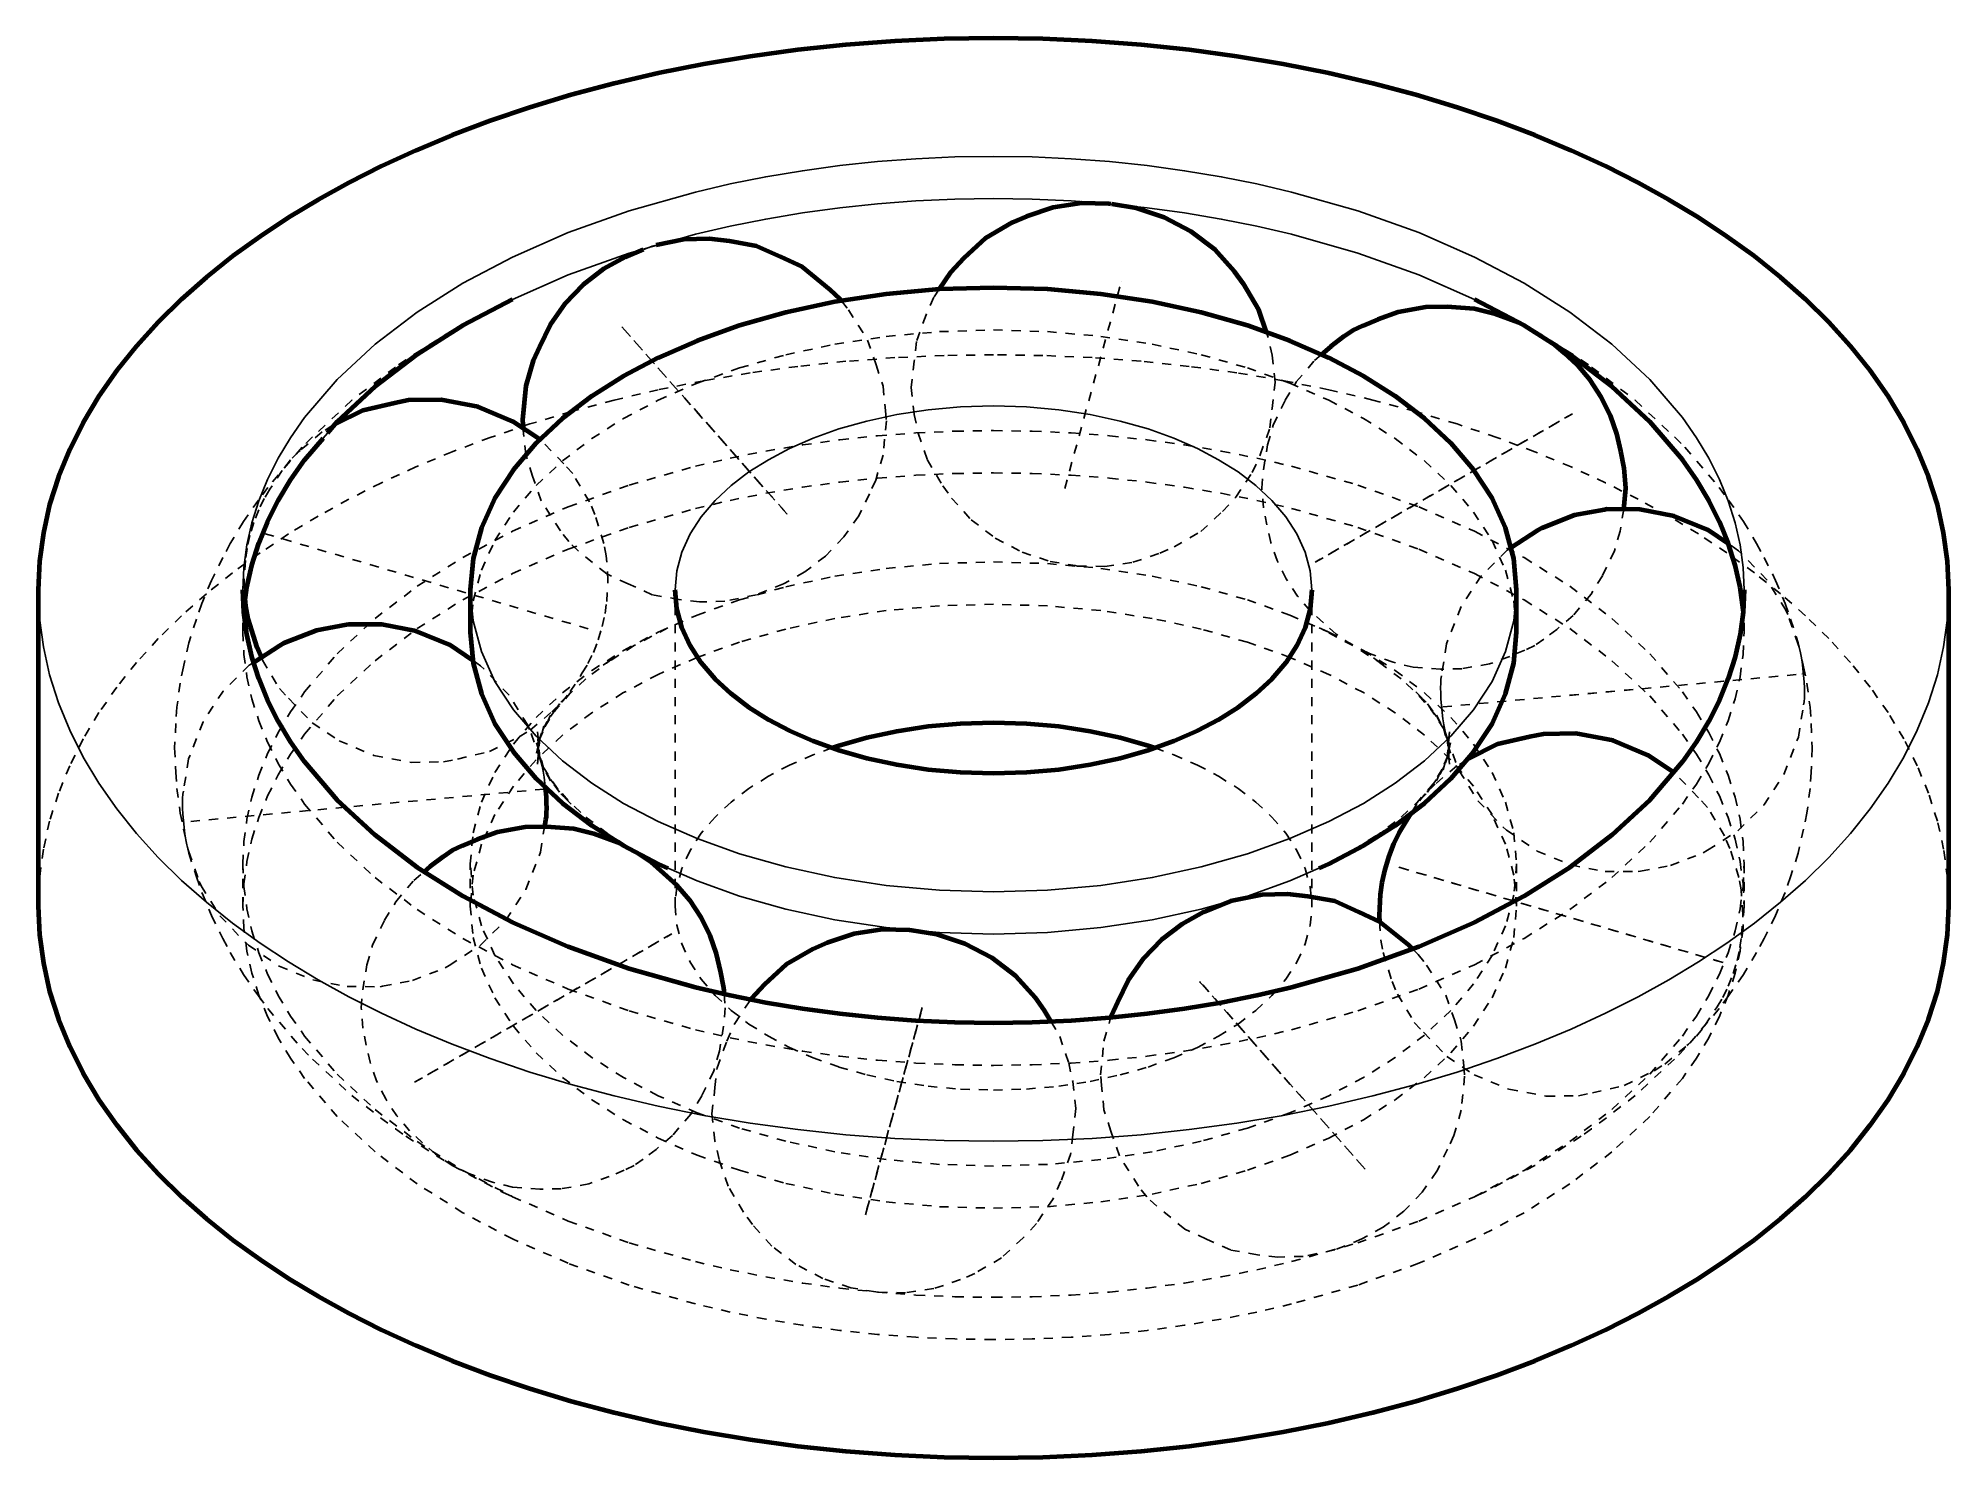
# Model space of a CAD drawing. Extents: x -97 to 113, y -42 to 114.
import ezdxf

# ---------------------------------------------------------------- set-up
doc = ezdxf.new("R2010")
doc.units = 0
doc.linetypes.add('DASHED', pattern=[2, 1, -1])
for name, color, linetype in [('s005-#def-solid-edge', 7, 'CONTINUOUS'), ('s00e-#def-hidden-edge', 7, 'CONTINUOUS'), ('s00f-#def-outline', 7, 'CONTINUOUS')]:
    doc.layers.add(name, color=color, linetype=linetype)

msp = doc.modelspace()

# ---------------------------------------------------------------- linework, layer by layer
at = {"layer": 's005-#def-solid-edge', "color": 7, "linetype": 'CONTINUOUS', "lineweight": 25, "true_color": 0x000000}
for points in [[(-74.03, 53.12), (-73.91, 55.58), (-73.58, 58.04), (-73.04, 60.47), (-72.27, 62.88), (-71.31, 65.25), (-70.14, 67.57), (-68.78, 69.83), (-67.24, 72.04), (-63.66, 76.23), (-59.5, 80.11), (-54.87, 83.64), (-49.86, 86.8), (-44.38, 89.69), (-38.27, 92.37), (-31.56, 94.77), (-24.29, 96.83), (-20.48, 97.72), (-16.55, 98.51), (-12.53, 99.18), (-8.43, 99.74), (-4.26, 100.18), (-0.05, 100.5), (4.21, 100.69), (8.47, 100.75), (12.74, 100.69), (17, 100.5), (21.21, 100.18), (25.38, 99.74), (29.48, 99.18), (33.5, 98.51), (37.43, 97.72), (41.24, 96.83), (48.51, 94.77), (55.22, 92.37), (61.33, 89.69), (66.81, 86.8), (71.82, 83.64), (76.45, 80.11), (80.61, 76.23), (84.19, 72.04), (85.73, 69.83), (87.09, 67.57), (88.26, 65.25), (89.22, 62.88), (89.99, 60.47), (90.53, 58.04), (90.86, 55.58), (90.97, 53.12)], [(20.93, 95.56), (17, 95.85), (12.74, 96.04), (8.47, 96.11), (4.21, 96.04), (-0.05, 95.85), (-4.26, 95.53), (-8.43, 95.09), (-12.53, 94.54), (-16.55, 93.86), (-20.48, 93.08), (-24.29, 92.19), (-28.32, 91.04)], [(61.33, 85.04), (55.22, 87.72), (48.51, 90.12), (41.24, 92.19), (37.43, 93.08), (33.5, 93.86), (29.48, 94.54), (25.38, 95.09), (21.31, 95.52)], [(-29.39, 90.74), (-31.56, 90.12), (-38.27, 87.72), (-44.38, 85.04)], [(-26.53, 53.12), (-26.34, 55.21), (-25.78, 57.26), (-24.88, 59.25), (-23.65, 61.14), (-22.13, 62.92), (-20.36, 64.57), (-18.4, 66.07), (-16.27, 67.41), (-13.95, 68.63), (-11.36, 69.77), (-8.51, 70.79), (-5.43, 71.66), (-2.14, 72.37), (1.3, 72.9), (4.86, 73.22), (8.47, 73.33), (12.09, 73.22), (15.65, 72.9), (19.09, 72.37), (22.38, 71.66), (25.46, 70.79), (28.31, 69.77), (30.9, 68.63), (33.22, 67.41), (35.35, 66.07), (37.31, 64.57), (39.08, 62.92), (40.6, 61.14), (41.83, 59.25), (42.73, 57.26), (43.29, 55.21), (43.47, 53.12)], [(113.47, 53.12), (113.33, 49.98), (112.91, 46.86), (112.22, 43.76), (111.25, 40.7), (110.01, 37.68), (108.53, 34.73), (106.8, 31.85), (104.84, 29.04), (102.66, 26.32), (100.28, 23.7), (97.72, 21.18), (94.99, 18.77), (92.11, 16.47), (89.09, 14.28), (85.96, 12.21), (82.72, 10.25), (79.34, 8.38), (75.75, 6.57), (71.96, 4.83), (67.97, 3.17), (63.79, 1.59), (59.43, 0.11), (54.88, -1.26), (50.18, -2.52), (45.32, -3.65), (40.33, -4.65), (35.21, -5.5), (29.99, -6.22), (24.69, -6.78), (19.32, -7.18), (13.91, -7.42), (8.47, -7.5), (3.04, -7.42), (-2.37, -7.18), (-7.74, -6.78), (-13.04, -6.22), (-18.26, -5.5), (-23.38, -4.65), (-28.37, -3.65), (-33.23, -2.52), (-37.93, -1.26), (-42.48, 0.11), (-46.84, 1.59), (-51.02, 3.17), (-55.01, 4.83), (-58.8, 6.57), (-62.39, 8.38), (-65.77, 10.25), (-69.01, 12.21), (-72.14, 14.28), (-75.16, 16.47), (-78.04, 18.77), (-80.77, 21.18), (-83.33, 23.7), (-85.71, 26.32), (-87.89, 29.04), (-89.85, 31.85), (-91.58, 34.73), (-93.06, 37.68), (-94.3, 40.7), (-95.27, 43.76), (-95.96, 46.86), (-96.38, 49.98), (-96.53, 53.12)], [(-49.03, 53.12), (-48.72, 49.69), (-47.81, 46.32), (-46.32, 43.05), (-44.3, 39.93), (-41.8, 37.01), (-38.9, 34.31), (-35.67, 31.85), (-32.18, 29.64), (-28.37, 27.63), (-24.11, 25.77), (-19.43, 24.09), (-14.36, 22.65), (-8.97, 21.49), (-3.31, 20.63), (2.54, 20.1), (8.47, 19.92), (14.41, 20.1), (20.26, 20.63), (25.92, 21.49), (31.31, 22.65), (36.38, 24.09), (41.06, 25.77), (45.32, 27.63), (49.13, 29.64), (52.62, 31.85), (55.85, 34.31), (58.75, 37.01), (61.25, 39.93), (63.27, 43.05), (64.75, 46.32), (65.67, 49.69), (65.97, 53.12)], [(-28.37, 22.99), (-24.11, 21.12), (-19.43, 19.45), (-14.36, 18.01), (-8.97, 16.84), (-3.31, 15.98), (2.54, 15.45), (8.47, 15.28), (14.41, 15.45), (20.26, 15.98), (25.92, 16.84), (31.31, 18.01), (36.38, 19.45), (41.06, 21.12), (45.32, 22.99)]]:
    msp.add_lwpolyline(points, dxfattribs=at)
at = {"layer": 's00e-#def-hidden-edge', "color": 7, "linetype": 'DASHED', "lineweight": 25, "true_color": 0x000000}
for p, q in [((-28.32, 91.04), (-29.39, 90.74)), ((-32.38, 82.02), (-14.22, 61.45)), ((72.11, 72.47), (43.83, 56.14)), ((-64.73, 70.33), (-65.21, 69.77)), ((-36.08, 48.83), (-71.72, 59.32)), ((-74.03, 48.47), (-74.03, 53.12)), ((90.97, 48.47), (90.87, 50.8)), ((-40.91, 31.21), (-40.91, 31.21))]:
    msp.add_line(p, q, dxfattribs=at)
for points in [[(21.31, 95.52), (21.21, 95.53), (20.93, 95.56)], [(21.47, 95.5), (21.4, 95.51), (21.38, 95.51)], [(-28.6, 90.98), (-29.03, 90.9), (-30.02, 90.5)], [(2.5, 86.14), (1.93, 85.28), (1.06, 83.33), (0, 80.39), (-0.24, 78.24), (-0.57, 75.34), (-0.24, 72.39), (0.21, 70.33), (1.2, 67.42), (2.9, 64.54), (3.87, 63.19), (6.02, 60.81), (8.67, 58.79), (11.63, 57.25), (14.7, 56.24), (17.45, 55.78), (17.71, 55.73), (20.72, 55.69), (23.8, 56.14), (26.76, 57.13), (28.32, 57.82), (31.26, 59.52), (33.65, 61.73), (35.11, 63.29), (36.92, 66.01), (37.79, 67.95), (38.85, 70.9), (39.09, 73.05), (39.42, 75.94), (39.09, 78.89), (38.64, 80.95), (38.49, 81.39)], [(16.3, 64.24), (16.3, 64.24), (16.3, 64.24), (22.55, 87.05), (22.55, 87.05), (22.55, 87.05), (22.55, 87.05), (22.55, 87.05), (22.55, 87.05), (22.55, 87.05), (22.55, 87.05), (22.55, 87.05)], [(16.3, 64.24), (16.3, 64.24), (16.3, 64.24), (16.3, 64.24), (16.3, 64.24), (22.55, 87.05)], [(-44.38, 85.04), (-45.43, 84.58), (-51.01, 81.63), (-56.12, 78.4), (-57.26, 77.6), (-62.07, 73.94), (-66.39, 69.91), (-67.53, 68.78), (-71.3, 64.36), (-72.31, 62.98), (-73.96, 60.63), (-75.41, 58.21), (-76.23, 56.65), (-77.49, 54.15), (-78.53, 51.6), (-79.14, 49.9), (-79.97, 47.29), (-80.56, 44.64), (-80.92, 42.87), (-81.28, 40.2), (-81.4, 38.41), (-81.53, 35.73), (-81.4, 33.04), (-81.28, 31.26), (-80.92, 28.58), (-80.56, 26.81), (-79.97, 24.17), (-79.14, 21.56), (-78.53, 19.85), (-77.49, 17.3), (-76.23, 14.8), (-75.41, 13.24), (-73.96, 10.82), (-72.31, 8.47), (-71.3, 7.1), (-67.53, 2.68), (-66.39, 1.54), (-62.07, -2.48), (-57.26, -6.15), (-56.12, -6.95), (-51.01, -10.18), (-45.43, -13.12), (-44.38, -13.59), (-38.27, -16.27), (-31.56, -18.67), (-24.29, -20.73), (-20.48, -21.62), (-16.55, -22.41), (-12.53, -23.08), (-8.43, -23.64), (-4.26, -24.08), (-0.05, -24.4), (4.21, -24.59), (8.47, -24.65), (12.74, -24.59), (17, -24.4), (21.21, -24.08), (25.38, -23.64), (29.48, -23.08), (33.5, -22.41), (37.43, -21.62), (41.24, -20.73), (48.51, -18.67), (55.22, -16.27), (61.33, -13.59)], [(61.33, 85.04), (62.38, 84.58), (67.96, 81.63), (73.07, 78.4), (74.21, 77.6), (79.02, 73.94), (83.34, 69.91), (84.48, 68.78), (88.25, 64.36), (89.26, 62.98), (90.9, 60.63), (92.35, 58.21), (93.18, 56.65), (94.44, 54.15), (95.48, 51.6), (96.09, 49.9), (96.91, 47.29), (97.51, 44.64), (97.87, 42.87), (98.23, 40.2), (98.35, 38.41), (98.47, 35.73), (98.35, 33.04), (98.23, 31.26), (97.87, 28.58), (97.51, 26.81), (96.91, 24.17), (96.09, 21.56), (95.48, 19.85), (94.44, 17.3), (93.18, 14.8), (92.35, 13.24), (90.9, 10.82), (89.26, 8.47), (88.25, 7.1), (84.48, 2.68), (83.34, 1.54), (79.02, -2.48), (74.21, -6.15), (73.07, -6.95), (67.96, -10.18), (62.38, -13.12), (61.33, -13.59), (66.81, -10.7), (71.82, -7.54), (76.45, -4.01), (80.61, -0.13), (84.19, 4.06), (85.73, 6.26), (87.09, 8.53), (88.26, 10.85), (89.22, 13.22), (89.99, 15.62), (90.53, 18.06), (90.86, 20.51), (90.97, 22.98), (90.97, 18.33), (90.86, 15.87), (90.53, 13.41), (89.99, 10.98), (89.22, 8.57), (88.26, 6.21), (87.09, 3.88), (85.73, 1.62), (84.19, -0.59), (80.61, -4.78), (76.45, -8.66), (71.82, -12.18), (66.81, -15.35), (61.33, -18.24), (55.22, -20.91), (48.51, -23.31), (41.24, -25.38), (37.43, -26.27), (33.5, -27.05), (29.48, -27.73), (25.38, -28.29), (21.21, -28.73), (17, -29.04), (12.74, -29.23), (8.47, -29.3), (4.21, -29.23), (-0.05, -29.04), (-4.26, -28.73), (-8.43, -28.29), (-12.53, -27.73), (-16.55, -27.05), (-20.48, -26.27), (-24.29, -25.38), (-31.56, -23.31), (-38.27, -20.91), (-44.38, -18.24), (-49.86, -15.35), (-54.87, -12.18), (-59.5, -8.66), (-63.66, -4.78), (-67.24, -0.59), (-68.78, 1.62), (-70.14, 3.88), (-71.31, 6.21), (-72.27, 8.57), (-73.04, 10.98), (-73.58, 13.41), (-73.91, 15.87), (-74.03, 18.33), (-73.91, 20.8), (-73.58, 23.25), (-73.04, 25.69), (-72.27, 28.09), (-71.31, 30.46), (-70.14, 32.78), (-68.78, 35.05), (-67.24, 37.25), (-63.66, 41.45), (-59.5, 45.32), (-54.87, 48.85), (-49.86, 52.01), (-44.38, 54.9), (-38.27, 57.58), (-31.56, 59.98), (-24.29, 62.05), (-20.48, 62.94), (-16.55, 63.72), (-12.53, 64.39), (-8.43, 64.95), (-4.26, 65.39), (-0.05, 65.71), (4.21, 65.9), (8.47, 65.96), (12.74, 65.9), (17, 65.71), (21.21, 65.39), (25.38, 64.95), (29.48, 64.39), (33.5, 63.72), (37.43, 62.94), (41.24, 62.05), (48.51, 59.98), (55.22, 57.58), (61.33, 54.9), (66.81, 52.01), (71.82, 48.85), (76.45, 45.32), (80.61, 41.45), (84.19, 37.25), (85.73, 35.05), (87.09, 32.78), (88.26, 30.46), (89.22, 28.09), (89.99, 25.69), (90.53, 23.25), (90.86, 20.8), (90.97, 18.33)], [(-8.24, 84.86), (-7.48, 83.89), (-5.36, 80.57), (-4.42, 77.85), (-3.67, 75.5), (-3.39, 72.82), (-3.3, 71.67), (-3.67, 67.93), (-4.47, 65.15), (-5.17, 63.66), (-6.34, 61.24), (-7.97, 58.92), (-9.99, 56.82), (-12.25, 55.09), (-14.59, 53.78), (-17.58, 52.57), (-21.05, 51.87), (-23.83, 51.78), (-26.06, 52.04), (-29.03, 52.57), (-31.68, 53.77), (-34.04, 54.86), (-37.14, 57.37), (-38.22, 58.41), (-39.13, 59.58), (-41.25, 62.9), (-42.19, 65.62), (-42.94, 67.97), (-43.22, 70.65), (-43.23, 70.89)], [(-14.22, 61.45), (-14.22, 61.45), (-14.22, 61.45), (-14.22, 61.45), (-14.22, 61.45), (-14.23, 61.45), (-32.38, 82.02), (-32.39, 82.02), (-32.38, 82.02), (-32.38, 82.02), (-32.38, 82.02), (-32.38, 82.02), (-32.38, 82.02), (-32.38, 82.02), (-32.38, 82.02)], [(70.22, 80), (69.79, 80.38), (67.97, 81.62), (66.5, 82.32)], [(-49.03, 48.47), (-48.72, 51.9), (-47.81, 55.28), (-46.32, 58.54), (-44.3, 61.66), (-41.8, 64.58), (-38.9, 67.28), (-35.67, 69.74), (-32.18, 71.95), (-28.37, 73.96), (-24.11, 75.83), (-19.43, 77.5), (-14.36, 78.94), (-8.97, 80.11), (-3.31, 80.97), (2.54, 81.49), (8.47, 81.67), (14.41, 81.49), (20.26, 80.97), (25.92, 80.11), (31.31, 78.94), (36.38, 77.5), (41.06, 75.83), (45.32, 73.96), (49.13, 71.95), (52.62, 69.74), (55.85, 67.28), (58.75, 64.58), (61.25, 61.66), (63.27, 58.54), (64.75, 55.28), (65.67, 51.9), (65.97, 48.47)], [(113.47, 18.33), (113.33, 21.47), (112.91, 24.59), (112.22, 27.69), (111.25, 30.76), (110.01, 33.77), (108.53, 36.72), (106.8, 39.61), (104.84, 42.41), (102.66, 45.13), (100.28, 47.75), (97.72, 50.27), (94.99, 52.68), (92.11, 54.99), (89.09, 57.17), (85.96, 59.25), (82.72, 61.2), (79.34, 63.07), (75.75, 64.88), (71.96, 66.62), (67.97, 68.28), (63.79, 69.86), (59.43, 71.34), (54.88, 72.71), (50.18, 73.97), (45.32, 75.1), (40.33, 76.1), (35.21, 76.96), (29.99, 77.67), (24.69, 78.23), (19.32, 78.63), (13.91, 78.87), (8.47, 78.95), (3.04, 78.87), (-2.37, 78.63), (-7.74, 78.23), (-13.04, 77.67), (-18.26, 76.96), (-23.38, 76.1), (-28.37, 75.1), (-33.23, 73.97), (-37.93, 72.71), (-42.48, 71.34), (-46.84, 69.86), (-51.02, 68.28), (-55.01, 66.62), (-58.8, 64.88), (-62.39, 63.07), (-65.77, 61.2), (-69.01, 59.25), (-72.14, 57.17), (-75.16, 54.99), (-78.04, 52.68), (-80.77, 50.27), (-83.33, 47.75), (-85.71, 45.13), (-87.89, 42.41), (-89.85, 39.61), (-91.58, 36.72), (-93.06, 33.77), (-94.3, 30.76), (-95.27, 27.69), (-95.96, 24.59), (-96.38, 21.47), (-96.53, 18.33)], [(77.75, 61.96), (77.35, 59.56), (76.72, 57.39), (75.4, 54.66), (74.18, 52.65), (72.18, 50.28), (70.38, 48.76), (68.95, 47.67), (67.97, 46.98), (66.89, 46.48), (65.23, 45.79), (63.01, 44.98), (59.96, 44.44), (57.61, 44.39), (54.59, 44.61), (52.39, 45.15), (49.79, 46.12), (47.97, 46.98), (46.15, 48.23), (44.73, 49.5), (43.29, 50.81), (41.9, 52.43), (40.66, 54.31), (39.66, 56.32), (38.94, 58.33), (38.53, 60.24), (38.14, 62.11), (37.97, 64.3), (38.14, 66.31), (38.59, 69.04), (39.23, 71.22), (40.54, 73.95), (41.76, 75.96), (43.76, 78.32), (44.51, 78.96)], [(43.83, 56.14), (43.83, 56.14), (43.83, 56.14), (43.83, 56.14), (43.83, 56.14), (43.83, 56.14), (72.11, 72.47), (72.11, 72.47), (72.11, 72.47), (72.12, 72.47), (72.11, 72.47), (72.11, 72.47), (72.11, 72.47), (72.11, 72.47), (72.11, 72.47)], [(-74.03, 18.33), (-74.03, 22.98), (-73.91, 25.44), (-73.58, 27.9), (-73.04, 30.33), (-72.27, 32.74), (-71.31, 35.11), (-70.14, 37.43), (-68.78, 39.69), (-67.24, 41.9), (-63.66, 46.09), (-59.5, 49.97), (-54.87, 53.5), (-49.86, 56.66), (-44.38, 59.55), (-38.27, 62.23), (-31.56, 64.63), (-24.29, 66.69), (-20.48, 67.58), (-16.55, 68.37), (-12.53, 69.04), (-8.43, 69.6), (-4.26, 70.04), (-0.05, 70.36), (4.21, 70.55), (8.47, 70.61), (12.74, 70.55), (17, 70.36), (21.21, 70.04), (25.38, 69.6), (29.48, 69.04), (33.5, 68.37), (37.43, 67.58), (41.24, 66.69), (48.51, 64.63), (55.22, 62.23), (61.33, 59.55), (66.81, 56.66), (71.82, 53.5), (76.45, 49.97), (80.61, 46.09), (84.19, 41.9), (85.73, 39.69), (87.09, 37.43), (88.26, 35.11), (89.22, 32.74), (89.99, 30.33), (90.53, 27.9), (90.86, 25.44), (90.97, 22.98)], [(-63.89, 71.31), (-64.13, 71.2), (-65.33, 70.46), (-67.73, 68.44), (-67.91, 68.27), (-68.81, 67.4), (-69.72, 66.23), (-71.07, 64.17), (-71.69, 63.14), (-72.29, 61.91), (-72.83, 60.52), (-73.26, 59.07), (-73.57, 57.64), (-73.75, 56.32), (-73.9, 54), (-73.76, 52.11)], [(-72, 45.68), (-71.87, 45.37), (-70.01, 42.26), (-69.02, 41.19), (-66.42, 38.5), (-63.45, 36.52), (-59.62, 34.91), (-55.54, 34.14), (-51.96, 34.2), (-50.44, 34.51), (-46.94, 35.33), (-43.66, 36.95), (-42.46, 37.69), (-40.06, 39.71), (-39.88, 39.87), (-38.98, 40.75), (-38.07, 41.92), (-36.72, 43.98), (-36.1, 45), (-35.5, 46.24), (-34.96, 47.63), (-34.53, 49.08), (-34.22, 50.51), (-34.04, 51.83), (-33.9, 54.14), (-34.09, 56.85), (-34.36, 58.21), (-35.33, 61.38), (-35.92, 62.78), (-37.78, 65.89), (-38.77, 66.96), (-41.36, 69.64)], [(16.3, 64.24), (16.3, 64.24), (16.3, 64.24)], [(-14.23, 61.45), (-14.23, 61.45), (-14.23, 61.45), (-14.22, 61.45)], [(-36.08, 48.83), (-36.08, 48.83), (-36.08, 48.83), (-36.08, 48.83), (-36.08, 48.83), (-36.08, 48.83), (-71.72, 59.32), (-71.72, 59.32), (-71.72, 59.32), (-71.72, 59.32), (-71.72, 59.32), (-71.72, 59.32), (-71.72, 59.32), (-71.72, 59.32), (-71.72, 59.32)], [(65.35, 57.73), (64.95, 57.47), (62.08, 54.64), (59.87, 51.27), (58.43, 47.59), (58.28, 47.17), (57.71, 43.64), (57.66, 43.3), (57.63, 42.85), (57.62, 42.35), (57.63, 41.77), (57.66, 41.11), (57.71, 40.38), (57.79, 39.64), (57.88, 38.92), (57.98, 38.27), (58.09, 37.73), (58.19, 37.3), (58.29, 36.97), (59.46, 33.69), (59.67, 33.23), (61.71, 29.93), (64.46, 27.07), (64.86, 26.69), (68.24, 24.4), (71.93, 22.87), (75.7, 22.14), (79.33, 22.14), (79.59, 22.18), (82.89, 22.8), (86.48, 24.2), (86.94, 24.48), (90.27, 26.62), (93.15, 29.46), (95.36, 32.83), (96.79, 36.51), (96.94, 36.92), (97.51, 40.46), (97.57, 40.8), (97.6, 41.24), (97.61, 41.75), (97.6, 42.32), (97.57, 42.99), (97.51, 43.71), (97.44, 44.46), (97.35, 45.18), (97.25, 45.82), (97.14, 46.37), (97.04, 46.8), (96.93, 47.12), (95.77, 50.4), (95.56, 50.86), (93.52, 54.17), (90.77, 57.03), (90.37, 57.4), (89.25, 58.17)], [(-28.37, 48.47), (-24.11, 50.33), (-19.43, 52.01), (-14.36, 53.45), (-8.97, 54.61), (-3.31, 55.47), (2.54, 56), (8.47, 56.18), (14.41, 56), (20.26, 55.47), (25.92, 54.61), (31.31, 53.45), (36.38, 52.01), (41.06, 50.33), (45.32, 48.47)], [(43.83, 56.14), (43.83, 56.14), (43.83, 56.14), (43.83, 56.14)], [(-73.92, 50.8), (-74.03, 48.47), (-73.91, 46.01), (-73.58, 43.55), (-73.04, 41.12), (-72.27, 38.71), (-71.31, 36.35), (-70.14, 34.03), (-68.78, 31.76), (-67.24, 29.56), (-63.66, 25.36), (-59.5, 21.48), (-54.87, 17.96), (-49.86, 14.79), (-44.38, 11.9), (-38.27, 9.23), (-31.56, 6.83), (-24.29, 4.76), (-20.48, 3.87), (-16.55, 3.09), (-12.53, 2.41), (-8.43, 1.85), (-4.26, 1.41), (-0.05, 1.1), (4.21, 0.91), (8.47, 0.84), (12.74, 0.91), (17, 1.1), (21.21, 1.41), (25.38, 1.85), (29.48, 2.41), (33.5, 3.09), (37.43, 3.87), (41.24, 4.76), (48.51, 6.83), (55.22, 9.23), (61.33, 11.9), (66.81, 14.79), (71.82, 17.96), (76.45, 21.48), (80.61, 25.36), (84.19, 29.56), (85.73, 31.76), (87.09, 34.03), (88.26, 36.35), (89.22, 38.71), (89.99, 41.12), (90.53, 43.55), (90.86, 46.01), (90.97, 48.47), (90.97, 53.12)], [(-9.28, 35.73), (-11.36, 34.98), (-13.95, 33.85), (-16.27, 32.62), (-18.4, 31.28), (-20.36, 29.78), (-22.13, 28.14), (-23.65, 26.36), (-24.88, 24.46), (-25.78, 22.47), (-26.34, 20.42), (-26.53, 18.33), (-26.53, 53.12)], [(26.23, 35.73), (28.31, 34.98), (30.9, 33.85), (33.22, 32.62), (35.35, 31.28), (37.31, 29.78), (39.08, 28.14), (40.6, 26.36), (41.83, 24.46), (42.73, 22.47), (43.29, 20.42), (43.47, 18.33), (43.47, 53.12)], [(44.27, 22.52), (47.98, 24.47), (51.37, 26.62), (50.23, 25.81), (53.28, 28.13), (56.02, 30.69), (54.88, 29.55), (57.18, 32.25), (56.17, 30.88), (58, 33.7), (57.17, 32.13), (58.5, 35.03), (57.89, 33.33), (58.69, 36.3), (58.33, 34.52), (58.59, 37.51), (58.47, 35.73), (58.59, 33.94), (58.33, 36.93), (58.69, 35.16), (57.89, 38.12), (58.5, 36.42), (57.17, 39.32), (58, 37.76), (56.17, 40.57), (57.18, 39.2), (54.88, 41.9), (56.02, 40.76), (53.28, 43.32), (50.23, 45.64), (51.37, 44.84), (47.98, 46.98), (44.27, 48.94), (45.32, 48.47), (49.13, 46.45), (52.62, 44.25), (55.85, 41.79), (58.75, 39.09), (61.25, 36.16), (63.27, 33.05), (64.75, 29.78), (65.67, 26.41), (65.97, 22.98), (65.97, 18.33), (65.67, 21.76), (64.75, 25.14), (63.27, 28.4), (61.25, 31.52), (58.75, 34.44), (55.85, 37.14), (52.62, 39.6), (49.13, 41.81), (45.32, 43.82), (41.06, 45.69), (36.38, 47.36), (31.31, 48.8), (25.92, 49.97), (20.26, 50.83), (14.41, 51.35), (8.47, 51.53), (2.54, 51.35), (-3.31, 50.83), (-8.97, 49.97), (-14.36, 48.8), (-19.43, 47.36), (-24.11, 45.69), (-28.37, 43.82), (-32.18, 41.81), (-35.67, 39.6), (-38.9, 37.14), (-41.8, 34.44), (-44.3, 31.52), (-46.32, 28.4), (-47.81, 25.14), (-48.72, 21.76), (-49.03, 18.33), (-49.03, 22.98), (-48.72, 26.41), (-47.81, 29.78), (-46.32, 33.05), (-44.3, 36.16), (-41.8, 39.09), (-38.9, 41.79), (-35.67, 44.25), (-32.18, 46.45), (-28.37, 48.47), (-27.32, 48.94), (-31.03, 46.98), (-34.42, 44.84), (-33.28, 45.64), (-36.33, 43.32), (-39.07, 40.76), (-37.93, 41.9), (-40.23, 39.2), (-39.22, 40.57), (-41.05, 37.76), (-40.22, 39.32), (-41.55, 36.42), (-40.94, 38.12), (-41.74, 35.16), (-41.38, 36.93), (-41.64, 33.94), (-41.53, 35.73), (-41.64, 37.51), (-41.38, 34.52), (-41.74, 36.3), (-40.94, 33.33), (-41.55, 35.03), (-40.22, 32.13), (-41.05, 33.7), (-39.22, 30.88), (-40.23, 32.25), (-37.93, 29.55), (-39.07, 30.69), (-36.33, 28.13), (-33.28, 25.81), (-34.42, 26.62), (-31.03, 24.47), (-27.32, 22.52)], [(-36.08, 48.83), (-36.08, 48.83), (-36.08, 48.83), (-36.08, 48.83)], [(-72.84, 45.14), (-73.32, 44.83), (-76.2, 41.99), (-78.41, 38.62), (-79.84, 34.94), (-79.99, 34.53), (-80.56, 30.99), (-80.62, 30.65), (-80.65, 30.21), (-80.66, 29.7), (-80.65, 29.13), (-80.62, 28.46), (-80.56, 27.74), (-80.49, 26.99), (-80.4, 26.28), (-80.3, 25.63), (-80.19, 25.08), (-80.09, 24.66), (-79.98, 24.33), (-78.82, 21.05), (-78.61, 20.59), (-76.57, 17.29), (-73.82, 14.42), (-73.42, 14.05), (-70.04, 11.75), (-66.34, 10.23), (-62.57, 9.5), (-58.95, 9.49), (-58.69, 9.54), (-55.39, 10.16), (-51.8, 11.56), (-51.34, 11.83), (-48, 13.98), (-45.13, 16.81), (-42.92, 20.18), (-41.48, 23.86), (-41.33, 24.28), (-40.88, 27.06)], [(-40.8, 31.43), (-40.84, 31.81), (-40.93, 32.53), (-41.03, 33.18), (-41.14, 33.72), (-41.24, 34.15), (-41.34, 34.48), (-42.51, 37.76), (-42.72, 38.22), (-44.76, 41.52), (-47.51, 44.39), (-47.91, 44.76), (-48.74, 45.33)], [(57.86, 40.24), (57.86, 40.24), (57.86, 40.24), (57.86, 40.24), (57.86, 40.24), (97.37, 43.86), (97.37, 43.86), (97.37, 43.85), (97.37, 43.85), (97.37, 43.85), (97.37, 43.85), (97.37, 43.85), (97.37, 43.86), (97.37, 43.86)], [(57.86, 40.24), (57.86, 40.24), (57.86, 40.24), (57.86, 40.24), (57.86, 40.24), (97.37, 43.85)], [(60.53, 34.45), (59.41, 33.76), (57.01, 31.74), (56.83, 31.58), (55.93, 30.7), (55.02, 29.54), (54.35, 28.52)], [(50.9, 16.63), (51.04, 14.6), (51.31, 13.24), (52.28, 10.07), (52.87, 8.68), (54.73, 5.56), (55.72, 4.49), (58.32, 1.81), (61.29, -0.18), (65.12, -1.78), (69.2, -2.55), (72.78, -2.49), (74.3, -2.19), (77.8, -1.37), (81.08, 0.26), (82.28, 0.99), (84.68, 3.02), (84.86, 3.18), (85.76, 4.05), (86.67, 5.22), (88.02, 7.28), (88.64, 8.31), (89.24, 9.55), (89.78, 10.93), (90.21, 12.38), (90.52, 13.81), (90.7, 15.13), (90.84, 17.45), (90.65, 20.15), (90.38, 21.51), (89.42, 24.69), (88.82, 26.08), (86.96, 29.2), (85.97, 30.26), (83.37, 32.95), (83.21, 33.06)], [(-40.91, 31.21), (-40.91, 31.21), (-40.91, 31.21), (-40.91, 31.21), (-80.42, 27.6), (-80.42, 27.6), (-80.42, 27.6), (-80.42, 27.6), (-80.42, 27.6), (-80.42, 27.6), (-80.42, 27.6), (-80.42, 27.6), (-80.42, 27.6)], [(-40.91, 31.21), (-40.91, 31.21), (-40.91, 31.21), (-40.91, 31.21), (-40.91, 31.21), (-80.42, 27.6)], [(-32.29, 25.07), (-31.02, 24.47), (-30.49, 24.11)], [(-74.03, 22.98), (-73.91, 20.51), (-73.58, 18.06), (-73.04, 15.62), (-72.27, 13.22), (-71.31, 10.85), (-70.14, 8.53), (-68.78, 6.26), (-67.24, 4.06), (-63.66, -0.13), (-59.5, -4.01), (-54.87, -7.54), (-49.86, -10.7), (-44.38, -13.59)], [(-21.14, 8.67), (-21.02, 7.15), (-21.19, 5.14), (-21.64, 2.41), (-22.28, 0.23), (-23.59, -2.49), (-24.81, -4.51), (-26.81, -6.87), (-28.62, -8.4), (-30.04, -9.48), (-31.02, -10.17), (-32.11, -10.68), (-33.76, -11.37), (-35.99, -12.17), (-39.03, -12.72), (-41.39, -12.77), (-44.4, -12.54), (-46.61, -12), (-49.2, -11.03), (-51.02, -10.17), (-52.84, -8.93), (-54.27, -7.66), (-55.71, -6.35), (-57.09, -4.72), (-58.33, -2.84), (-59.34, -0.84), (-60.05, 1.18), (-60.47, 3.08), (-60.86, 4.95), (-61.02, 7.15), (-60.86, 9.15), (-60.4, 11.89), (-59.77, 14.07), (-58.45, 16.79), (-57.23, 18.81), (-55.24, 21.17), (-54.11, 22.12)], [(65.97, 22.98), (65.67, 19.55), (64.75, 16.18), (63.27, 12.91), (61.25, 9.79), (58.75, 6.87), (55.85, 4.17), (52.62, 1.71), (49.13, -0.5), (45.32, -2.51), (41.06, -4.38), (36.38, -6.05), (31.31, -7.49), (25.92, -8.65), (20.26, -9.51), (14.41, -10.04), (8.47, -10.22), (2.54, -10.04), (-3.31, -9.51), (-8.97, -8.65), (-14.36, -7.49), (-19.43, -6.05), (-24.11, -4.38), (-28.37, -2.51), (-32.18, -0.5), (-35.67, 1.71), (-38.9, 4.17), (-41.8, 6.87), (-44.3, 9.79), (-46.32, 12.91), (-47.81, 16.18), (-48.72, 19.55), (-49.03, 22.98)], [(53.03, 22.62), (53.03, 22.62), (53.03, 22.62), (53.03, 22.62), (53.02, 22.62), (88.67, 12.14), (88.66, 12.14), (88.67, 12.14), (88.67, 12.14), (88.67, 12.14), (53.03, 22.62), (53.03, 22.62), (53.02, 22.62), (53.02, 22.62), (53.02, 22.62)], [(-49.03, 18.33), (-48.72, 14.9), (-47.81, 11.53), (-46.32, 8.26), (-44.3, 5.15), (-41.8, 2.22), (-38.9, -0.48), (-35.67, -2.94), (-32.18, -5.14), (-28.37, -7.16), (-24.11, -9.02), (-19.43, -10.69), (-14.36, -12.13), (-8.97, -13.3), (-3.31, -14.16), (2.54, -14.69), (8.47, -14.86), (14.41, -14.69), (20.26, -14.16), (25.92, -13.3), (31.31, -12.13), (36.38, -10.69), (41.06, -9.02), (45.32, -7.16), (49.13, -5.14), (52.62, -2.94), (55.85, -0.48), (58.75, 2.22), (61.25, 5.15), (63.27, 8.26), (64.75, 11.53), (65.67, 14.9), (65.97, 18.33)], [(-26.53, 18.33), (-26.34, 16.25), (-25.78, 14.19), (-24.88, 12.2), (-23.65, 10.31), (-22.13, 8.53), (-20.36, 6.88), (-18.4, 5.39), (-16.27, 4.04), (-13.95, 2.82), (-11.36, 1.68), (-8.51, 0.66), (-5.43, -0.21), (-2.14, -0.92), (1.3, -1.45), (4.86, -1.77), (8.47, -1.87), (12.09, -1.77), (15.65, -1.45), (19.09, -0.92), (22.38, -0.21), (25.46, 0.66), (28.31, 1.68), (30.9, 2.82), (33.22, 4.04), (35.35, 5.39), (37.31, 6.88), (39.08, 8.53), (40.6, 10.31), (41.83, 12.2), (42.73, 14.19), (43.29, 16.25), (43.47, 18.33)], [(-26.88, 15.31), (-26.88, 15.31), (-26.88, 15.31), (-26.88, 15.31), (-55.17, -1.02), (-55.16, -1.02), (-55.16, -1.02), (-55.16, -1.02), (-55.16, -1.02), (-26.88, 15.31), (-26.88, 15.31)], [(-26.88, 15.31), (-26.88, 15.31), (-26.88, 15.31), (-26.88, 15.31), (-26.88, 15.31)], [(54.55, 13.63), (55.17, 13.04), (56.08, 11.87), (58.2, 8.55), (59.14, 5.83), (59.89, 3.49), (60.17, 0.8), (60.25, -0.35), (59.89, -4.09), (59.09, -6.86), (58.39, -8.36), (57.22, -10.77), (55.58, -13.1), (53.57, -15.19), (51.31, -16.93), (48.97, -18.24), (45.98, -19.45), (42.51, -20.15), (39.73, -20.24), (37.5, -19.98), (34.53, -19.45), (31.88, -18.25), (29.52, -17.15), (26.42, -14.65), (25.34, -13.61), (24.42, -12.44), (22.31, -9.11), (21.37, -6.4), (20.62, -4.05), (20.34, -1.37), (20.25, -0.21), (20.62, 3.52), (21.35, 6.07)], [(88.67, 12.14), (88.67, 12.14), (88.67, 12.14), (88.67, 12.14), (88.67, 12.14)], [(31.17, 10.01), (31.18, 10.01), (31.18, 10.01), (31.18, 10), (31.17, 10), (31.17, 10), (49.33, -10.57), (49.33, -10.57), (49.33, -10.57), (49.33, -10.57), (49.33, -10.57), (31.18, 10.01)], [(31.17, 10), (31.17, 10), (31.17, 10.01), (31.17, 10.01)], [(14.8, 5.64), (15.75, 4.03), (16.74, 1.12), (17.19, -0.94), (17.52, -3.89), (17.19, -6.78), (16.95, -8.94), (15.89, -11.88), (15.02, -13.83), (13.21, -16.54), (11.75, -18.1), (9.36, -20.31), (6.42, -22.02), (4.86, -22.7), (1.9, -23.7), (-1.18, -24.15), (-4.19, -24.1), (-4.45, -24.06), (-7.2, -23.6), (-10.27, -22.58), (-13.24, -21.04), (-15.88, -19.03), (-18.03, -16.65), (-19, -15.29), (-20.7, -12.42), (-21.69, -9.5), (-22.14, -7.44), (-22.47, -4.49), (-22.14, -1.6), (-21.9, 0.56), (-20.84, 3.5), (-19.97, 5.45), (-18.22, 8.07)], [(0.65, 7.21), (0.65, 7.21), (0.65, 7.21), (0.65, 7.21), (0.65, 7.21), (-5.61, -15.6), (-5.6, -15.6), (-5.6, -15.59), (-5.6, -15.6), (-5.6, -15.6), (0.65, 7.21), (0.65, 7.21), (0.65, 7.21), (0.65, 7.21), (0.65, 7.21)], [(-55.16, -1.02), (-55.16, -1.02), (-55.17, -1.02), (-55.17, -1.02), (-55.17, -1.02)], [(49.33, -10.57), (49.33, -10.57), (49.33, -10.57), (49.33, -10.57), (49.33, -10.57)], [(-5.6, -15.6), (-5.6, -15.6), (-5.6, -15.6), (-5.6, -15.6), (-5.61, -15.6)]]:
    msp.add_lwpolyline(points, dxfattribs=at)
at = {"layer": 's00f-#def-outline', "color": 7, "linetype": 'CONTINUOUS', "lineweight": 80, "true_color": 0x000000}
for points in [[(92.11, -18.32), (94.99, -16.02), (97.72, -13.6), (100.28, -11.08), (102.66, -8.46), (104.84, -5.74), (106.8, -2.94), (108.53, -0.06), (110.01, 2.9), (111.25, 5.91), (112.22, 8.97), (112.91, 12.07), (113.33, 15.2), (113.47, 18.33), (113.47, 53.12), (113.33, 56.26), (112.91, 59.38), (112.22, 62.48), (111.25, 65.54), (110.01, 68.55), (108.53, 71.51), (106.8, 74.39), (104.84, 77.2), (102.66, 79.91), (100.28, 82.54), (97.72, 85.06), (94.99, 87.47), (92.11, 89.77), (89.09, 91.96), (85.96, 94.03), (82.72, 95.99), (79.34, 97.85), (75.75, 99.66), (71.96, 101.41), (67.97, 103.07), (63.79, 104.65), (59.43, 106.13), (54.88, 107.5), (50.18, 108.75), (45.32, 109.89), (40.33, 110.88), (35.21, 111.74), (29.99, 112.45), (24.69, 113.01), (19.32, 113.42), (13.91, 113.66), (8.47, 113.74), (3.04, 113.66), (-2.37, 113.42), (-7.74, 113.01), (-13.04, 112.45), (-18.26, 111.74), (-23.38, 110.88), (-28.37, 109.89), (-33.23, 108.75), (-37.93, 107.5), (-42.48, 106.13), (-46.84, 104.65), (-51.02, 103.07), (-55.01, 101.41), (-58.8, 99.66), (-62.39, 97.85), (-65.77, 95.99), (-69.01, 94.03), (-72.14, 91.96), (-75.16, 89.77), (-78.04, 87.47), (-80.77, 85.06), (-83.33, 82.54), (-85.71, 79.91), (-87.89, 77.2), (-89.85, 74.39), (-91.58, 71.51), (-93.06, 68.55), (-94.3, 65.54), (-95.27, 62.48), (-95.96, 59.38), (-96.38, 56.26), (-96.53, 53.12), (-96.53, 18.33), (-96.38, 15.2), (-95.96, 12.07), (-95.27, 8.97), (-94.3, 5.91), (-93.06, 2.9), (-91.58, -0.06), (-89.85, -2.94), (-87.89, -5.74), (-85.71, -8.46), (-83.33, -11.08), (-80.77, -13.6), (-78.04, -16.02), (-75.16, -18.32), (-72.14, -20.51), (-69.01, -22.58), (-65.77, -24.53), (-62.39, -26.4), (-58.8, -28.21), (-55.01, -29.95), (-51.02, -31.62), (-46.84, -33.19), (-42.48, -34.67), (-37.93, -36.05), (-33.23, -37.3), (-28.37, -38.43), (-23.38, -39.43), (-18.26, -40.29), (-13.04, -41), (-7.74, -41.56), (-2.37, -41.96), (3.04, -42.21), (8.47, -42.29), (13.91, -42.21), (19.32, -41.96), (24.69, -41.56), (29.99, -41), (35.21, -40.29), (40.33, -39.43), (45.32, -38.43), (50.18, -37.3), (54.88, -36.05), (59.43, -34.67), (63.79, -33.19), (67.97, -31.62), (71.96, -29.95), (75.75, -28.21), (79.34, -26.4), (82.72, -24.53), (85.96, -22.58), (89.09, -20.51), (92.11, -18.32)], [(21.38, 95.51), (21.14, 95.55), (18.13, 95.6), (15.05, 95.15), (12.09, 94.15), (10.53, 93.47), (7.59, 91.76), (5.2, 89.56), (3.74, 87.99), (2.5, 86.14)], [(38.49, 81.39), (37.65, 83.87), (35.95, 86.74), (34.98, 88.1), (32.83, 90.48), (30.18, 92.5), (27.22, 94.04), (24.15, 95.05), (21.47, 95.5)], [(-30.02, 90.5), (-32.02, 89.69), (-34.36, 88.38), (-36.62, 86.65), (-38.63, 84.55), (-40.27, 82.23), (-41.44, 79.81), (-42.14, 78.32), (-42.94, 75.54), (-43.3, 71.8), (-43.23, 70.89)], [(-8.24, 84.86), (-8.39, 85.06), (-9.47, 86.1), (-12.57, 88.61), (-14.93, 89.71), (-17.58, 90.9), (-20.55, 91.43), (-22.78, 91.69), (-25.56, 91.6), (-28.6, 90.98)], [(44.27, 22.52), (45.32, 22.99), (49.13, 25), (52.62, 27.2), (55.85, 29.66), (58.75, 32.36), (61.25, 35.29), (63.27, 38.4), (64.75, 41.67), (65.67, 45.05), (65.97, 48.47), (65.97, 53.12), (65.67, 56.55), (64.75, 59.92), (63.27, 63.19), (61.25, 66.3), (58.75, 69.23), (55.85, 71.93), (52.62, 74.39), (49.13, 76.59), (45.32, 78.61), (41.06, 80.47), (36.38, 82.15), (31.31, 83.59), (25.92, 84.75), (20.26, 85.61), (14.41, 86.14), (8.47, 86.32), (2.54, 86.14), (-3.31, 85.61), (-8.97, 84.75), (-14.36, 83.59), (-19.43, 82.15), (-24.11, 80.47), (-28.37, 78.61), (-32.18, 76.59), (-35.67, 74.39), (-38.9, 71.93), (-41.8, 69.23), (-44.3, 66.3), (-46.32, 63.19), (-47.81, 59.92), (-48.72, 56.55), (-49.03, 53.12), (-49.03, 48.47), (-48.72, 45.05), (-47.81, 41.67), (-46.32, 38.4), (-44.3, 35.29), (-41.8, 32.36), (-38.9, 29.66), (-35.67, 27.2), (-32.18, 25), (-28.37, 22.99), (-27.32, 22.52)], [(-44.38, 85.04), (-49.86, 82.15), (-54.87, 78.99), (-59.5, 75.46), (-63.66, 71.59), (-64.73, 70.33)], [(66.5, 82.32), (66.15, 82.48), (63.56, 83.45), (61.35, 84), (58.34, 84.22), (55.98, 84.17), (52.94, 83.62), (50.71, 82.82), (49.06, 82.13), (47.97, 81.62), (46.99, 80.94), (45.57, 79.85), (44.51, 78.96)], [(90.87, 50.8), (90.86, 50.94), (90.53, 53.39), (89.99, 55.83), (89.22, 58.23), (88.26, 60.6), (87.09, 62.92), (85.73, 65.19), (84.19, 67.39), (80.61, 71.59), (76.45, 75.46), (71.82, 78.99), (66.81, 82.15), (61.33, 85.04)], [(77.75, 61.96), (77.81, 62.3), (77.97, 64.3), (77.81, 66.5), (77.42, 68.37), (77, 70.27), (76.29, 72.29), (75.28, 74.3), (74.04, 76.17), (72.66, 77.8), (71.22, 79.11), (70.22, 80)], [(-41.36, 69.64), (-41.37, 69.64), (-44.34, 71.63), (-48.17, 73.24), (-52.25, 74), (-55.84, 73.95), (-57.35, 73.64), (-60.85, 72.82), (-63.89, 71.31)], [(-73.92, 50.8), (-73.91, 50.94), (-73.58, 53.39), (-73.04, 55.83), (-72.27, 58.23), (-71.31, 60.6), (-70.14, 62.92), (-68.78, 65.19), (-67.24, 67.39), (-65.21, 69.77)], [(89.25, 58.17), (86.99, 59.7), (83.29, 61.22), (79.52, 61.95), (75.9, 61.96), (75.64, 61.91), (72.34, 61.3), (68.75, 59.89), (68.28, 59.62), (65.35, 57.73)], [(90.97, 53.12), (90.86, 50.65), (90.53, 48.2), (89.99, 45.76), (89.22, 43.36), (88.26, 40.99), (87.09, 38.67), (85.73, 36.4), (84.19, 34.2), (80.61, 30.01), (76.45, 26.13), (71.82, 22.6), (66.81, 19.44), (61.33, 16.55), (55.22, 13.87), (48.51, 11.47), (41.24, 9.41), (37.43, 8.52), (33.5, 7.73), (29.48, 7.06), (25.38, 6.5), (21.21, 6.06), (17, 5.74), (12.74, 5.55), (8.47, 5.49), (4.21, 5.55), (-0.05, 5.74), (-4.26, 6.06), (-8.43, 6.5), (-12.53, 7.06), (-16.55, 7.73), (-20.48, 8.52), (-24.29, 9.41), (-31.56, 11.47), (-38.27, 13.87), (-44.38, 16.55), (-49.86, 19.44), (-54.87, 22.6), (-59.5, 26.13), (-63.66, 30.01), (-67.24, 34.2), (-68.78, 36.4), (-70.14, 38.67), (-71.31, 40.99), (-72.27, 43.36), (-73.04, 45.76), (-73.58, 48.2), (-73.91, 50.65), (-74.03, 53.12)], [(43.47, 53.12), (43.29, 51.03), (42.73, 48.98), (41.83, 46.99), (40.6, 45.09), (39.08, 43.31), (37.31, 41.67), (35.35, 40.17), (33.22, 38.83), (30.9, 37.6), (28.31, 36.47), (25.46, 35.45), (22.38, 34.57), (19.09, 33.86), (15.65, 33.34), (12.09, 33.02), (8.47, 32.91), (4.86, 33.02), (1.3, 33.34), (-2.14, 33.86), (-5.43, 34.57), (-8.51, 35.45), (-11.36, 36.47), (-13.95, 37.6), (-16.27, 38.83), (-18.4, 40.17), (-20.36, 41.67), (-22.13, 43.31), (-23.65, 45.09), (-24.88, 46.99), (-25.78, 48.98), (-26.34, 51.03), (-26.53, 53.12)], [(-72, 45.68), (-72.47, 46.77), (-73.43, 49.94), (-73.7, 51.3), (-73.76, 52.11)], [(-48.74, 45.33), (-51.29, 47.06), (-54.98, 48.58), (-58.75, 49.31), (-62.38, 49.31), (-62.64, 49.27), (-65.94, 48.65), (-69.53, 47.25), (-69.99, 46.97), (-72.84, 45.14)], [(-9.28, 35.73), (-8.51, 36), (-5.43, 36.88), (-2.14, 37.59), (1.3, 38.11), (4.86, 38.43), (8.47, 38.54), (12.09, 38.43), (15.65, 38.11), (19.09, 37.59), (22.38, 36.88), (25.46, 36), (26.23, 35.73)], [(83.21, 33.06), (80.4, 34.93), (76.57, 36.54), (72.49, 37.31), (68.91, 37.25), (67.39, 36.95), (63.89, 36.13), (60.61, 34.5), (60.53, 34.45)], [(-40.8, 31.43), (-40.76, 31.07), (-40.71, 30.34), (-40.68, 29.68), (-40.67, 29.1), (-40.68, 28.6), (-40.71, 28.16), (-40.76, 27.82), (-40.88, 27.06)], [(54.35, 28.52), (53.67, 27.47), (53.05, 26.45), (52.45, 25.21), (51.91, 23.82), (51.48, 22.37), (51.17, 20.94), (50.99, 19.62), (50.85, 17.31), (50.9, 16.63)], [(-32.29, 25.07), (-32.84, 25.33), (-35.44, 26.3), (-37.64, 26.84), (-40.66, 27.07), (-43.01, 27.02), (-46.06, 26.47), (-48.28, 25.67), (-49.94, 24.97), (-51.02, 24.47), (-52, 23.78), (-53.43, 22.69), (-54.11, 22.12)], [(-30.49, 24.11), (-29.2, 23.23), (-27.78, 21.96), (-26.34, 20.65), (-24.95, 19.02), (-23.71, 17.14), (-22.71, 15.13), (-21.99, 13.12), (-21.58, 11.22), (-21.19, 9.35), (-21.14, 8.67)], [(54.55, 13.63), (54.09, 14.08), (50.99, 16.59), (48.63, 17.69), (45.98, 18.88), (43.01, 19.42), (40.78, 19.67), (38, 19.58), (34.53, 18.88), (31.54, 17.67), (29.2, 16.36), (26.94, 14.63), (24.92, 12.54), (23.29, 10.21), (22.12, 7.8), (21.42, 6.3), (21.35, 6.07)], [(14.8, 5.64), (14.05, 6.91), (13.08, 8.26), (10.93, 10.65), (8.28, 12.66), (5.32, 14.2), (2.25, 15.21), (-0.5, 15.68), (-0.76, 15.72), (-3.77, 15.76), (-6.85, 15.31), (-9.81, 14.32), (-11.37, 13.63), (-14.31, 11.93), (-16.7, 9.72), (-18.16, 8.16), (-18.22, 8.07)]]:
    msp.add_lwpolyline(points, dxfattribs=at)

doc.saveas('drawing.dxf')
